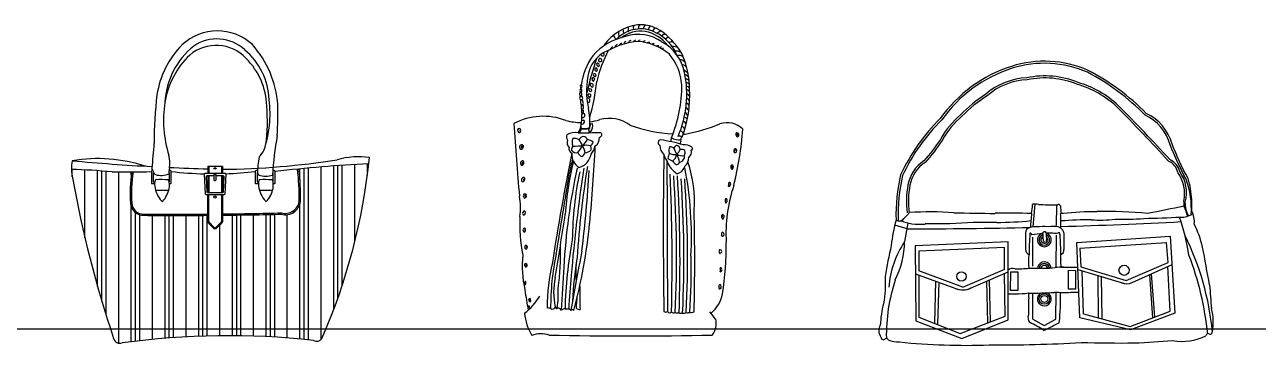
# Model space of a CAD drawing. Header units: inches. Extents: x 8.4 to 50.9, y 14.4 to 39.2.
# Drawn here: x 10.733 to 12.05, y 27.551 to 27.894 of the extents above; entities that cross this region are included whole.
import ezdxf

# ---------------------------------------------------------------- set-up
doc = ezdxf.new("R2010")
doc.units = ezdxf.units.IN
doc.header["$MEASUREMENT"] = 0
for name, color, linetype in [('02', 2, 'Continuous'), ('1', 1, 'Continuous'), ('8', 8, 'Continuous')]:
    doc.layers.add(name, color=color, linetype=linetype)

msp = doc.modelspace()

# ---------------------------------------------------------------- hatches: boundary and pattern name
at = {"layer": '8'}
h = msp.add_hatch(dxfattribs=at)
h.set_pattern_fill('PLASTI', color=256, scale=0.144, angle=90, style=0)
h.set_pattern_definition([(90, (9.056032, 26.88985), (-0.036, 2e-18), []), (90, (9.051532, 26.88985), (-0.036, 2e-18), []), (90, (9.047032, 26.88985), (-0.036, 2e-18), []), (90, (9.033532, 26.88985), (-0.036, 2e-18), [])])
h.paths.add_polyline_path([(10.9346, 27.6765), (10.9295, 27.682, -0.243394), (10.9287, 27.6835), (10.9287, 27.6902, -0.003623), (10.8605, 27.6902, -0.411819), (10.8462, 27.703, -0.056813), (10.8475, 27.7366, -0.003518), (10.8265, 27.7365, 0.018349), (10.7832, 27.7392, 0.05192), (10.7843, 27.7301, 0.036479), (10.8282, 27.5588, 0.434213), (10.8372, 27.554, -0.061387), (11.0415, 27.5566, 0.370017), (11.0505, 27.5588, 0.074987), (11.1006, 27.7453, 0.013184), (11.026, 27.7397, -0.032579), (11.0277, 27.7049, -0.449522), (11.0072, 27.6914, -0.003393), (10.9444, 27.6903), (10.9444, 27.6835, -0.243394), (10.9436, 27.682), (10.9382, 27.6765, -0.441448)])

# ---------------------------------------------------------------- linework, layer by layer
at = {"layer": '02'}
for p, q in [((10.9287, 27.7426), (10.9287, 27.7351)), ((10.9287, 27.7426), (10.9444, 27.7426)), ((10.9287, 27.7326), (10.9287, 27.7141)), ((10.9299, 27.7426), (10.9299, 27.7351)), ((10.9299, 27.7326), (10.9299, 27.7141)), ((10.9353, 27.7337), (10.9353, 27.7278)), ((10.9353, 27.7337), (10.9373, 27.7337)), ((10.9373, 27.7337), (10.9373, 27.7278)), ((10.9432, 27.7426), (10.9432, 27.7351)), ((10.9432, 27.7326), (10.9432, 27.7141)), ((10.9444, 27.7426), (10.9444, 27.7351)), ((10.9444, 27.7326), (10.9444, 27.7141)), ((10.8728, 27.7172), (10.8872, 27.7172)), ((10.9836, 27.7172), (10.998, 27.7172)), ((11.8095, 27.6778), (11.8116, 27.7021)), ((11.8346, 27.6794), (11.8348, 27.7012)), ((11.675, 27.6757), (11.6618, 27.6798)), ((11.6725, 27.6621), (11.6763, 27.682)), ((11.8014, 27.6714), (11.8014, 27.6537)), ((11.8092, 27.6358), (11.8092, 27.6668)), ((11.8342, 27.6347), (11.8346, 27.6691)), ((11.8424, 27.6714), (11.8424, 27.6537)), ((11.8563, 27.6613), (11.956, 27.6681)), ((11.956, 27.6681), (11.9608, 27.5858)), ((11.7829, 27.6619), (11.6838, 27.6577)), ((11.6838, 27.6577), (11.6843, 27.5777)), ((11.7789, 27.6558), (11.6877, 27.6519)), ((11.6877, 27.6519), (11.6877, 27.6308)), ((11.7791, 27.6328), (11.7789, 27.6558)), ((11.7829, 27.5788), (11.7829, 27.6619)), ((11.8593, 27.5809), (11.8563, 27.6613)), ((11.8595, 27.655), (11.9521, 27.6613)), ((11.8595, 27.655), (11.8605, 27.6352)), ((11.9536, 27.6398), (11.9521, 27.6613)), ((11.9088, 27.6205), (11.9536, 27.6398)), ((11.684, 27.6278), (11.7301, 27.6111)), ((11.6877, 27.6264), (11.6876, 27.5816)), ((11.7347, 27.6135), (11.6877, 27.6308)), ((11.7347, 27.6135), (11.7794, 27.6329)), ((11.7401, 27.6114), (11.7829, 27.63)), ((11.7796, 27.5826), (11.7792, 27.6284)), ((11.7855, 27.6099), (11.7857, 27.63)), ((11.7857, 27.63), (11.7931, 27.6299)), ((11.7931, 27.6299), (11.7931, 27.6099)), ((11.8473, 27.6114), (11.8475, 27.6315)), ((11.8475, 27.6315), (11.8549, 27.6313)), ((11.8549, 27.6313), (11.8549, 27.6114)), ((11.9074, 27.6172), (11.8577, 27.6321)), ((11.8605, 27.6352), (11.9088, 27.6205)), ((11.8634, 27.5851), (11.8618, 27.6309)), ((11.8795, 27.5807), (11.879, 27.6257)), ((11.8833, 27.5797), (11.8826, 27.6246)), ((11.9578, 27.6374), (11.9149, 27.6181)), ((11.9372, 27.5808), (11.9343, 27.6268)), ((11.9396, 27.5817), (11.936, 27.6276)), ((11.9559, 27.5879), (11.9535, 27.6355)), ((11.7047, 27.5749), (11.7058, 27.6199)), ((11.7089, 27.6188), (11.7076, 27.5737)), ((11.7611, 27.5755), (11.7602, 27.6201)), ((11.7641, 27.5766), (11.763, 27.6213)), ((11.7931, 27.6099), (11.7855, 27.6099)), ((11.8092, 27.5792), (11.8092, 27.6072)), ((11.8337, 27.5794), (11.834, 27.6081)), ((11.8549, 27.6114), (11.8473, 27.6114)), ((11.8634, 27.5851), (11.9132, 27.5716)), ((11.9132, 27.5716), (11.9559, 27.5879)), ((11.9608, 27.5858), (11.9135, 27.5679)), ((11.6843, 27.5777), (11.7335, 27.5587)), ((11.6876, 27.5816), (11.7318, 27.5642)), ((11.7318, 27.5642), (11.7796, 27.5826)), ((11.7335, 27.5587), (11.7829, 27.5788)), ((11.8092, 27.5792), (11.8215, 27.5727)), ((11.8215, 27.5727), (11.8337, 27.5794)), ((11.9135, 27.5679), (11.8593, 27.5809))]:
    msp.add_line(p, q, dxfattribs=at)
for points in [[(11.9788, 27.7069, 0.068173), (11.9749, 27.7295, -0.031551), (11.958, 27.7661, 0.216479), (11.9303, 27.799, 0.079365), (11.8685, 27.8449, 0.182991), (11.7864, 27.8492, 0.163754), (11.7105, 27.7935, 0.089056), (11.6682, 27.7335, 0.068359), (11.6633, 27.6852, 0.044541), (11.6582, 27.658, 0.014002), (11.6516, 27.625, -0.056679), (11.6499, 27.5959, 0.048722), (11.6464, 27.573, 0.312246), (11.6472, 27.5602, 0.837483), (11.652, 27.5588, -0.542354), (11.6548, 27.5572, 0.099172), (11.667, 27.555, 0.034733), (11.7626, 27.5519, 0.017649), (11.8609, 27.5545, 0.009991), (11.9177, 27.554, 0.014403), (11.9586, 27.5566, 0.166251), (11.994, 27.5617)], [(11.9783, 27.6909, 0.103636), (11.9729, 27.7287, -0.031473), (11.9559, 27.7654, 0.219036), (11.9291, 27.7972, 0.079694), (11.8675, 27.8429, 0.182834), (11.7871, 27.8471, 0.164099), (11.7121, 27.7921, 0.089029), (11.6703, 27.7328, 0.068537), (11.6655, 27.6849, 0.001135), (11.6653, 27.6842)], [(11.9756, 27.6895, -0.118241), (11.972, 27.7041, 0.220962), (11.9661, 27.7369, 0.227358), (11.9557, 27.7495, 0.009153), (11.9004, 27.8076, 0.115156), (11.8575, 27.832, 0.151955), (11.803, 27.837, 0.168278), (11.7591, 27.8195, 0.05632), (11.7321, 27.7975, 0.088845), (11.7107, 27.7713, -0.040291), (11.6929, 27.7484, 0.201809), (11.676, 27.7227, 0.082039), (11.6752, 27.6928)], [(11.9706, 27.6998, 0.120456), (11.9705, 27.7052, 0.203733), (11.964, 27.736, 0.240075), (11.9544, 27.7478, 0.009198), (11.8989, 27.8061, 0.115311), (11.8568, 27.8299, 0.152796), (11.8033, 27.8348, 0.169488), (11.7604, 27.8178, 0.056728), (11.7336, 27.7959, 0.089309), (11.7125, 27.7702, -0.04076), (11.6943, 27.7467, 0.203657), (11.6781, 27.7223, 0.082063), (11.6773, 27.6931, 0.082063)], [(10.8475, 27.7366, 0.056813), (10.8462, 27.703, 0.411819), (10.8605, 27.6902, 0.003623), (10.9287, 27.6902, 0.003623)], [(10.8489, 27.7364, 0.05683), (10.8476, 27.7031, 0.413071), (10.8605, 27.6916, 0.003625), (10.9287, 27.6916, 0.003625)], [(10.8704, 27.7379), (10.8694, 27.7379, 0.414214), (10.8685, 27.7369), (10.8685, 27.7249, 0.414214), (10.8694, 27.724), (10.8718, 27.724)], [(10.8876, 27.724), (10.8887, 27.724, 0.414214), (10.8897, 27.7249), (10.8897, 27.7369, 0.414214), (10.8887, 27.7379), (10.8873, 27.7379)], [(10.9373, 27.7326), (10.9448, 27.7326, -0.427634), (10.9458, 27.7316), (10.945, 27.715, -0.400919), (10.9441, 27.7141), (10.929, 27.7141, -0.400919), (10.928, 27.715), (10.9273, 27.7316, -0.427634), (10.9282, 27.7326), (10.9353, 27.7326)], [(10.9444, 27.6903, 0.003393), (11.0072, 27.6914, 0.449522), (11.0277, 27.7049, 0.032579), (11.026, 27.7397, 0.032579)], [(10.9444, 27.6917, 0.003405), (11.0073, 27.6928, 0.45179), (11.0262, 27.705, 0.032491), (11.0245, 27.7396, 0.032491)], [(10.9818, 27.7379), (10.9802, 27.7379, 0.414214), (10.9793, 27.7369), (10.9793, 27.7249, 0.414214), (10.9802, 27.724), (10.9827, 27.724)], [(10.9984, 27.724), (10.9996, 27.724, 0.414214), (11.0005, 27.7249), (11.0005, 27.7369, 0.414214), (10.9996, 27.7379), (10.9981, 27.7379)], [(10.9444, 27.7122), (10.9444, 27.6835, -0.235563), (10.9436, 27.682), (10.9381, 27.6764, -0.40879), (10.9347, 27.6764), (10.9295, 27.682, -0.235563), (10.9287, 27.6835), (10.9287, 27.7122)], [(10.9432, 27.7122), (10.9432, 27.6835, -0.262296), (10.9429, 27.6829), (10.9373, 27.6773, -0.402118), (10.9356, 27.6772), (10.9303, 27.6829, -0.266863), (10.9299, 27.6835), (10.9299, 27.7122)]]:
    msp.add_lwpolyline(points, format="xyb", dxfattribs=at)
for points in [[(10.8711, 27.736), (10.8704, 27.736), (10.8704, 27.7259), (10.872, 27.7259)], [(10.8874, 27.7259), (10.8878, 27.7259), (10.8878, 27.736), (10.8871, 27.736)], [(10.9818, 27.736), (10.9812, 27.736), (10.9812, 27.7259), (10.9829, 27.7259)], [(10.9982, 27.7259), (10.9986, 27.7259), (10.9986, 27.736), (10.9979, 27.736)]]:
    msp.add_lwpolyline(points, dxfattribs=at)
msp.add_lwpolyline([(10.9252, 27.7342, -0.414214), (10.9262, 27.7351), (10.9469, 27.7351, -0.414214), (10.9478, 27.7342), (10.9469, 27.7131, -0.414214), (10.9459, 27.7122), (10.9271, 27.7122, -0.414214), (10.9262, 27.7131)], format="xyb", close=True, dxfattribs=at)
for centre, radius in [((10.9363, 27.7097), 0.00125), ((11.733, 27.625), 0.005), ((11.9066, 27.6315), 0.00542), ((11.8215, 27.6009), 0.00559), ((11.8215, 27.6009), 0.00365)]:
    msp.add_circle(centre, radius, dxfattribs=at)
for centre, radius, start, end in [((11.3963, 27.8384), 0.056, 99.3276, 142.7952), ((11.3906, 27.8541), 0.0351, 62.1517, 136.6754), ((11.3798, 27.8885), 0.00797, 178.1634, 213.1722), ((11.388, 27.8886), 0.0108, 166.3889, 194.9812), ((11.3915, 27.8902), 0.00865, 162.5906, 192.6798), ((11.3897, 27.852), 0.0417, 53.618, 93.4), ((11.3921, 27.8902), 0.0039, 114.5515, 195.9052), ((11.3994, 27.8891), 0.00579, 133.674, 180.9342), ((11.4063, 27.8856), 0.0083, 128.6701, 161.4263), ((11.4082, 27.8849), 0.00512, 101.4475, 158.4534), ((10.9389, 27.8323), 0.0548, 47.0001, 133.5612), ((10.9384, 27.8349), 0.0436, 46.8045, 124.5468), ((11.3881, 27.8174), 0.065, 102.0009, 138.3525), ((11.3924, 27.8063), 0.0696, 93.9786, 119.0805), ((11.3674, 27.8829), 0.00548, 183.7173, 242.2876), ((11.3717, 27.8842), 0.00478, 153.5342, 221.7401), ((11.3908, 27.853), 0.0338, 82.1626, 127.5471), ((11.3759, 27.8732), 0.00292, 109.3303, 180.2879), ((11.3885, 27.8409), 0.0424, 54.067, 109.0933), ((11.3804, 27.874), 0.00271, 95.3062, 172.3987), ((11.3861, 27.8739), 0.00336, 104.5383, 155.1814), ((11.3823, 27.8133), 0.0627, 51.3753, 85.2232), ((11.3906, 27.874), 0.00332, 98.8269, 147.8119), ((11.396, 27.8721), 0.00425, 95.0129, 134.8121), ((11.3879, 27.8479), 0.0394, 36.5843, 79.0194), ((11.3872, 27.8442), 0.0454, 22.5895, 64.0888), ((11.4144, 27.8778), 0.0092, 101.2389, 136.074), ((11.4165, 27.8798), 0.0036, 76.3384, 153.2227), ((11.391, 27.8333), 0.0475, 11.4841, 61.8144), ((11.3694, 27.8259), 0.0748, 27.267, 52.9483), ((11.4206, 27.8768), 0.00334, 84.9479, 158.0509), ((11.4243, 27.8706), 0.00485, 75.6832, 130.2056), ((10.97, 27.8041), 0.0967, 135.4081, 171.1611), ((10.9649, 27.8068), 0.082, 128.6703, 177.2686), ((10.9376, 27.8282), 0.0434, 42.6484, 130.5626), ((10.9215, 27.8109), 0.0727, 2.1531, 50.0842), ((10.8955, 27.8002), 0.1083, 4.3236, 41.7872), ((11.3698, 27.8329), 0.0361, 108.1868, 163.1615), ((11.4919, 27.7969), 0.1524, 152.8749, 166.3192), ((11.3502, 27.862), 0.00163, 271.0758, 6.5039), ((11.3509, 27.8621), 0.000954, 359.8276, 108.1642), ((11.3666, 27.8634), 0.00916, 130.6918, 157.4359), ((11.3666, 27.8694), 0.00328, 105.9229, 176.0758), ((11.3706, 27.8714), 0.00238, 92.8615, 175.8376), ((11.4004, 27.8667), 0.00801, 89.3432, 111.269), ((11.4049, 27.8694), 0.00401, 84.5439, 125.6763), ((11.409, 27.8683), 0.00284, 69.5679, 122.9082), ((11.4128, 27.8638), 0.00587, 89.3493, 112.0772), ((11.4148, 27.8629), 0.00545, 86.9513, 109.7414), ((11.3778, 27.8257), 0.0569, 3.9446, 40.0385), ((11.4252, 27.8566), 0.0137, 68.1087, 93.3681), ((11.4288, 27.8566), 0.0089, 56.8559, 99.5478), ((10.9703, 27.7972), 0.0884, 133.5929, 171.2589), ((10.918, 27.8051), 0.0736, 1.4088, 45.541), ((11.3993, 27.8186), 0.073, 144.9279, 171.5689), ((11.7756, 27.7163), 0.4546, 161.8955, 166.7883), ((11.3452, 27.8515), 0.00148, 121.1629, 187.6791), ((11.347, 27.8522), 0.00343, 195.2995, 241.2159), ((11.3443, 27.8504), 0.00237, 12.7194, 88.0406), ((11.3445, 27.8512), 0.00217, 294.0074, 352.8879), ((11.3483, 27.8554), 0.00272, 126.1944, 170.5468), ((11.3473, 27.856), 0.00175, 184.1625, 293.0221), ((11.3469, 27.8553), 0.00236, 7.9566, 95.5109), ((11.3481, 27.8555), 0.00115, 266.6059, 3.3453), ((11.3499, 27.8615), 0.00125, 182.9443, 286.0268), ((11.4309, 27.851), 0.00992, 58.0491, 97.0896), ((11.4304, 27.8457), 0.0111, 43.3142, 79.533), ((11.4337, 27.8428), 0.00816, 38.3459, 79.3066), ((11.3537, 27.8254), 0.0892, 359.8584, 22.939), ((11.4206, 27.8234), 0.0877, 166.8087, 192.3418), ((11.3417, 27.835), 0.00303, 133.2518, 179.0999), ((11.3396, 27.8351), 0.00215, 20.5224, 90.5064), ((11.342, 27.84), 0.00192, 124.6745, 178.3985), ((11.3429, 27.8412), 0.00307, 200.3472, 251.6438), ((11.3372, 27.8366), 0.00453, 314.9232, 350.7375), ((11.3402, 27.838), 0.00372, 38.6049, 79.5109), ((11.3429, 27.8463), 0.00123, 84.0699, 191.0865), ((11.3432, 27.8457), 0.00155, 169.1921, 272.3836), ((11.3406, 27.8403), 0.00246, 302.3092, 358.9332), ((11.3419, 27.8448), 0.00287, 17.876, 67.9308), ((11.3424, 27.8464), 0.00241, 292.0169, 342.9134), ((11.3246, 27.8197), 0.1153, 336.9173, 11.5564), ((11.4286, 27.8294), 0.0177, 43.9604, 61.8035), ((11.4323, 27.8293), 0.0126, 38.6114, 63.2729), ((11.4363, 27.828), 0.00842, 42.7623, 73.7407), ((11.3288, 27.8233), 0.00294, 157.8539, 198.052), ((11.3267, 27.8252), 0.00289, 255.3416, 293.4483), ((11.3273, 27.8227), 0.0021, 73.3021, 124.8632), ((11.3286, 27.8277), 0.00239, 147.9674, 200.2102), ((11.327, 27.8287), 0.00189, 250.3577, 295.3621), ((11.3993, 27.8186), 0.073, 177.1202, 178.0442), ((11.3275, 27.8281), 0.00125, 70.1969, 134.8399), ((11.3993, 27.8186), 0.073, 173.5543, 175.2653), ((11.3264, 27.8282), 0.00187, 320.0895, 36.3275), ((11.3198, 27.8236), 0.00812, 352.3313, 7.6687), ((11.337, 27.824), 0.00149, 119.2578, 178.7715), ((11.3375, 27.8243), 0.00204, 188.9285, 272.5406), ((11.1235, 27.8564), 0.2216, 343.8046, 353.9109), ((11.3364, 27.8228), 0.00251, 29.4459, 93.8091), ((11.339, 27.8294), 0.00226, 129.1386, 183.9682), ((11.3407, 27.8311), 0.0043, 205.8349, 247.5836), ((11.3373, 27.828), 0.00316, 29.405, 83.9587), ((11.3368, 27.8239), 0.00181, 295.8614, 2.794), ((11.3412, 27.8359), 0.0027, 198.3201, 251.7292), ((11.3381, 27.8289), 0.00203, 296.8922, 17.4054), ((11.2898, 27.8289), 0.1449, 337.3214, 0.2638), ((11.317, 27.8184), 0.1261, 339.1683, 3.0725), ((11.4368, 27.8237), 0.00859, 45.4583, 73.5019), ((11.4378, 27.8222), 0.00619, 35.0457, 73.9106), ((11.4371, 27.8177), 0.00725, 34.6113, 68.2007), ((11.3518, 27.7642), 0.4805, 173.4545, 179.689), ((11.0005, 27.7912), 0.1191, 170.5953, 198.0466), ((10.874, 27.7985), 0.1211, 341.4355, 7.1435), ((11.3337, 27.8201), 0.00815, 175.1691, 194.1097), ((11.327, 27.8185), 0.00266, 76.164, 123.3844), ((11.3281, 27.8153), 0.00253, 153.7796, 215.7558), ((11.3263, 27.8226), 0.00451, 263.5636, 291.6127), ((11.3275, 27.8153), 0.00195, 73.89, 146.3508), ((11.3269, 27.8164), 0.00275, 251.8614, 307.5776), ((11.3993, 27.8186), 0.073, 180.4424, 181.3255), ((11.328, 27.8111), 0.00203, 69.5422, 146.1298), ((11.353, 27.8135), 0.0266, 182.6696, 190.833), ((11.2414, 27.7989), 0.0867, 9.2752, 9.8285), ((11.3274, 27.8113), 0.00289, 257.8025, 318.0245), ((11.321, 27.819), 0.00703, 354.6947, 17.3336), ((11.3259, 27.8153), 0.00291, 339.8525, 42.2478), ((11.272, 27.7985), 0.0586, 10.7136, 14.3649), ((11.333, 27.8117), 0.00401, 32.5344, 85.1269), ((11.3358, 27.8153), 0.00454, 244.467, 268.3362), ((11.3382, 27.8167), 0.00437, 132.6113, 159.9631), ((11.3384, 27.8211), 0.00517, 214.4489, 253.5431), ((11.3353, 27.8169), 0.00295, 40.9373, 91.1741), ((11.3339, 27.8128), 0.00265, 310.2105, 24.4633), ((11.3327, 27.8186), 0.00491, 330.2654, 3.5291), ((11.436, 27.8041), 0.00699, 21.4184, 60.4743), ((11.4354, 27.8085), 0.00814, 23.0902, 57.5795), ((11.4368, 27.8134), 0.0072, 28.8759, 64.5673), ((10.8002, 27.7911), 0.1921, 352.3814, 4.7088), ((10.6363, 27.8), 0.3673, 356.1423, 1.3096), ((11.2866, 27.7283), 0.0676, 68.9903, 117.626), ((11.3434, 27.8052), 0.0163, 174.2349, 185.7651), ((11.3287, 27.8048), 0.00267, 71.9699, 126.9388), ((11.3274, 27.8083), 0.00468, 266.6461, 299.7132), ((11.331, 27.7963), 0.00356, 144.2423, 212.5097), ((11.3296, 27.8006), 0.00212, 137.9347, 224.3337), ((11.2414, 27.7989), 0.0867, 5.5117, 6.3274), ((11.2414, 27.7989), 0.0867, 2.0949, 3.1373), ((11.3291, 27.7993), 0.00292, 80.8247, 111.8223), ((11.3282, 27.7976), 0.00322, 265.3662, 332.218), ((11.3279, 27.8017), 0.00252, 274.4317, 320.0057), ((11.2414, 27.7989), 0.0867, 359.6942, 0.1735), ((11.3297, 27.7943), 0.00445, 77.5391, 110.9001), ((11.3127, 27.8049), 0.017, 357.8165, 8.2141), ((11.3209, 27.8002), 0.00892, 359.2631, 13.428), ((11.3255, 27.7964), 0.00557, 357.2127, 23.2488), ((11.2656, 27.7905), 0.0708, 354.4331, 11.5213), ((11.434, 27.7936), 0.00753, 19.6671, 56.6287), ((11.4349, 27.7981), 0.00811, 28.9139, 60.245), ((13.9341, 27.9554), 2.684, 183.5719, 185.233), ((11.2614, 27.7808), 0.0021, 94.1449, 236.9898), ((11.2605, 27.7808), 0.00221, 341.7268, 69.5935), ((11.3274, 27.8553), 0.066, 255.4856, 270.1399), ((11.2972, 27.7942), 0.0312, 329.4608, 342.4656), ((11.3284, 27.7842), 0.00157, 155.5546, 235.8663), ((11.2414, 27.7989), 0.0867, 350.6626, 357.0579), ((11.3275, 27.7912), 0.00366, 268.0413, 332.2647), ((11.3048, 28.2473), 0.4656, 272.776, 273.8277), ((11.329, 27.8159), 0.033, 267.395, 282.3919), ((11.331, 27.7859), 0.00599, 97.7621, 123.6172), ((11.3281, 27.7902), 0.00268, 345.1143, 38.284), ((11.328, 27.7873), 0.00912, 322.5245, 356.2366), ((11.3367, 27.7854), 0.00139, 70.8406, 104.3146), ((11.3274, 27.8553), 0.066, 277.8452, 287.4124), ((11.3388, 27.7761), 0.0116, 87.0668, 102.0251), ((11.3285, 27.7859), 0.0111, 325.6699, 9.2516), ((11.3572, 27.7566), 0.0371, 53.3092, 105.6669), ((11.4366, 27.9518), 0.1751, 250.8925, 266.2152), ((11.4294, 27.7775), 0.00959, 29.2097, 56.56), ((11.4339, 27.7857), 0.00545, 14.6768, 65.1702), ((11.4341, 27.7875), 0.00827, 39.6725, 67.6927), ((11.3912, 28.0035), 0.2316, 281.6842, 291.2978), ((11.4831, 27.7653), 0.0237, 45.4706, 109.0355), ((11.4835, 27.6961), 0.4873, 170.6514, 175.644), ((11.2613, 27.7797), 0.0013, 213.7414, 17.1473), ((11.2626, 27.7809), 0.000826, 95.6559, 271.7311), ((11.3175, 27.7738), 0.00609, 156.3184, 215.3442), ((11.3216, 27.7564), 0.0221, 83.4819, 115.893), ((11.319, 27.7678), 0.00693, 158.7894, 226.6804), ((11.3278, 27.7681), 0.0103, 157.2666, 202.7334), ((11.3199, 27.7605), 0.0117, 63.2563, 98.0153), ((11.3292, 28.1284), 0.3501, 269.1637, 273.0037), ((11.3301, 27.7692), 0.00523, 94.2929, 160.4704), ((11.2713, 27.7376), 0.0633, 25.168, 31.7591), ((11.3307, 27.7786), 0.00489, 133.0709, 183.4329), ((11.314, 27.7815), 0.0225, 310.7427, 332.1756), ((11.3278, 27.7678), 0.00689, 28.4555, 73.8235), ((11.3332, 27.7614), 0.00964, 45.6061, 86.39), ((11.3366, 27.781), 0.00159, 151.0235, 306.4295), ((11.3349, 27.7794), 0.00109, 289.2715, 7.9052), ((11.3371, 27.7724), 0.00959, 301.5715, 6.4723), ((11.3463, 27.7763), 0.00281, 277.517, 64.1039), ((11.4124, 27.7678), 0.00308, 99.9604, 245.4157), ((11.3784, 27.5627), 0.2108, 74.0984, 80.8648), ((11.4292, 27.7702), 0.00638, 153.8677, 193.6222), ((11.4319, 27.7867), 0.0161, 238.4321, 276.5424), ((11.432, 27.7707), 0.00406, 46.0134, 110.0672), ((11.4248, 27.77), 0.00896, 335.6116, 4.7978), ((11.4216, 27.7658), 0.0189, 38.8897, 52.5412), ((11.4357, 27.7716), 0.00216, 112.8012, 202.3265), ((11.4366, 27.9518), 0.1751, 269.7894, 270.489), ((11.1648, 27.8048), 0.3356, 345.7171, 356.1446), ((11.4935, 27.7772), 0.00113, 55.3787, 193.8573), ((11.4953, 27.7764), 0.00297, 170.1994, 233.0019), ((11.4936, 27.7763), 0.000722, 57.7824, 196.9809), ((11.4936, 27.7764), 0.000691, 205.4519, 49.3114), ((11.4939, 27.7755), 0.00149, 256.1451, 346.9138), ((11.4934, 27.776), 0.00221, 335.4868, 68.57), ((13.6956, 27.5146), 2.8356, 174.8966, 175.4359), ((10.9594, 27.7754), 0.0333, 316.4808, 332.4272), ((11.2638, 27.763), 0.00256, 97.8508, 213.5033), ((11.2632, 27.7629), 0.00203, 220.0149, 338.8938), ((11.2642, 27.7631), 0.00114, 101.9514, 219.9674), ((11.2637, 27.7636), 0.00197, 313.2393, 99.0617), ((11.2636, 27.7633), 0.000982, 255.8617, 66.057), ((13.6735, 27.2749), 2.4049, 168.447, 171.2756), ((11.3196, 27.7615), 0.00549, 167.0701, 245.1966), ((11.3219, 27.7606), 0.005, 136.0758, 193.1081), ((11.3223, 27.7639), 0.00685, 220.1679, 282.6518), ((11.3328, 27.7548), 0.0156, 173.7091, 240.9069), ((11.297, 28.3507), 0.587, 272.0784, 273.0887), ((11.2899, 27.785), 0.0438, 320.6417, 332.1736), ((11.3308, 27.7602), 0.00769, 203.2026, 248.6653), ((11.3236, 27.7603), 0.00844, 301.3661, 335.189), ((11.3329, 27.7459), 0.0191, 76.9778, 103.0222), ((11.3167, 27.7561), 0.0146, 2.4784, 35.3007), ((11.3295, 27.7684), 0.0118, 278.5378, 314.553), ((9.7517, 27.8371), 1.5922, 354.4051, 357.3768), ((11.3324, 27.7709), 0.00796, 307.1422, 341.3563), ((11.326, 27.7607), 0.0119, 356.4664, 18.6253), ((11.3252, 27.7672), 0.0172, 317.4877, 349.9907), ((11.4241, 27.7647), 0.013, 178.5406, 228.3045), ((11.4454, 27.7477), 0.0259, 160.0236, 172.432), ((11.4348, 27.759), 0.014, 162.3581, 190.0072), ((11.427, 27.7688), 0.0137, 244.0049, 278.8713), ((11.4223, 27.757), 0.00626, 52.6888, 97.9825), ((11.433, 27.7579), 0.00799, 118.8086, 148.9804), ((11.4491, 27.7683), 0.0238, 195.4372, 213.0551), ((11.4279, 27.7599), 0.00512, 7.3526, 76.5081), ((11.4172, 27.7683), 0.0176, 312.6698, 333.9345), ((11.4335, 27.7523), 0.00829, 58.3031, 93.6475), ((11.4378, 27.7533), 0.0123, 50.4569, 97.6782), ((11.4298, 27.7575), 0.00832, 335.2882, 12.8079), ((11.4381, 27.7578), 0.00691, 303.8646, 18.5882), ((11.4447, 27.7615), 0.00149, 268.3678, 54.7327), ((11.4906, 27.7598), 0.001, 235.2975, 85.951), ((11.4925, 27.7591), 0.00247, 137.5933, 229.7173), ((11.4918, 27.7601), 0.00127, 9.6183, 148.4919), ((11.4913, 27.7593), 0.00207, 260.9843, 30.3095), ((10.8276, 27.7399), 0.0444, 168.995, 192.772), ((10.8113, 27.5859), 0.1648, 72.0363, 99.5421), ((10.9951, 30.0819), 2.343, 264.8314, 266.921), ((10.8489, 27.7461), 0.0392, 352.1974, 12.048), ((10.9365, 28.5778), 0.8385, 270.5415, 278.9485), ((11.0719, 27.7353), 0.0901, 168.984, 180.2537), ((11.169, 26.3269), 1.42, 92.7616, 96.8154), ((10.4571, 27.8182), 0.6476, 336.3815, 354.1219), ((11.0897, 27.6693), 0.0834, 81.9555, 105.8394), ((11.2648, 27.7459), 0.00249, 109.2192, 212.6992), ((11.264, 27.7448), 0.00125, 190.5446, 334.0763), ((11.2646, 27.7471), 0.0013, 4.2935, 114.991), ((11.2658, 27.7457), 0.00153, 114.1537, 222.049), ((11.2627, 27.7463), 0.00261, 319.721, 16.4817), ((11.2634, 27.7463), 0.00263, 310.1264, 20.6079), ((11.6176, 27.6728), 0.3079, 165.9161, 176.504), ((12.6515, 27.4646), 1.3639, 167.9143, 168.5408), ((11.3185, 27.7599), 0.0199, 289.7346, 347.4336), ((16.6559, 27.6755), 5.2411, 179.1311, 180.9598), ((11.4422, 27.7635), 0.0281, 197.7419, 214.4878), ((11.4445, 27.7574), 0.0273, 201.019, 236.6691), ((-261.5634, 26.7204), 272.9844, 0.181959, 0.215596), ((11.4357, 27.7739), 0.0279, 234.9285, 247.2111), ((11.4181, 27.7571), 0.0112, 307.6397, 350.9178), ((11.4364, 27.7551), 0.0134, 211.1087, 233.8127), ((11.4289, 27.7475), 0.00321, 261.3577, 352.8885), ((11.4058, 27.7421), 0.0268, 10.6862, 29.4358), ((11.4349, 27.765), 0.0112, 239.0886, 282.5049), ((11.4258, 27.7469), 0.0129, 286.9928, 342.9581), ((11.432, 27.7522), 0.00514, 271.3601, 332.6065), ((11.4324, 27.7528), 0.00508, 324.9858, 13.5701), ((11.4318, 27.7512), 0.0102, 307.8772, 5.2296), ((11.3201, 27.7055), 0.128, 355.5351, 18.9799), ((11.4893, 27.7418), 0.00251, 120.8153, 257.8202), ((11.487, 27.7415), 0.0027, 309.4208, 69.2147), ((10.7683, 27.148), 0.5914, 84.3511, 88.5558), ((11.9789, 27.9451), 1.2138, 190.2009, 198.5577), ((10.8339, 29.2281), 1.4916, 269.7167, 271.3292), ((10.8561, 27.7314), 0.0157, 12.9162, 34.306), ((10.8731, 27.7354), 0.00176, 196.2405, 264.5631), ((10.8788, 27.7548), 0.022, 254.3675, 292.4786), ((10.9033, 27.7364), 0.0162, 164.2429, 186.775), ((10.9951, 30.0819), 2.343, 267.3762, 268.3772), ((10.9354, 28.1456), 0.4112, 263.6215, 268.5914), ((10.9346, 28.1272), 0.3928, 271.9111, 276.5261), ((10.9842, 27.7353), 0.00242, 191.417, 249.3809), ((10.9904, 27.7538), 0.0219, 251.0745, 289.2524), ((11.2659, 27.7281), 0.00257, 86.0535, 206.0662), ((11.2649, 27.7287), 0.00233, 296.8597, 59.5574), ((-58.0525, 39.0725), 70.2877, 350.646436, 350.718002), ((11.9925, 27.5968), 0.6849, 167.8845, 176.8012), ((13.2791, 27.4545), 1.9701, 171.6522, 175.0082), ((11.6955, 27.6597), 0.3778, 168.2561, 179.3265), ((12.3791, 27.574), 1.0587, 170.8617, 176.1402), ((10.0072, 27.8161), 1.3309, 352.9131, 356.6419), ((9.3509, 27.6415), 2.0734, 358.5024, 2.5592), ((10.2444, 27.6458), 1.1847, 357.1242, 4.191), ((9.9072, 27.6417), 1.5255, 357.9064, 3.4058), ((11.0507, 27.6673), 0.3942, 356.9999, 10.7431), ((11.4872, 27.7418), 0.00107, 273.3369, 102.9372), ((10.8891, 27.7232), 0.0172, 165.3658, 186.7159), ((10.9008, 27.7253), 0.0291, 188.0321, 222.7881), ((10.8733, 27.7273), 0.00096, 91.1912, 165.3658), ((10.878, 27.5035), 0.2248, 87.8845, 91.1912), ((10.8583, 27.7251), 0.0299, 318.4498, 347.9575), ((10.8862, 27.7272), 0.00096, 10.0653, 87.8845), ((10.8544, 27.7216), 0.0333, 355.2357, 10.0653), ((10.9363, 27.7288), 0.00142, 224.7918, 315.2082), ((10.9999, 27.7232), 0.0172, 165.3658, 186.7159), ((11.0116, 27.7253), 0.0291, 188.0321, 222.7881), ((10.9841, 27.7273), 0.00096, 91.1912, 165.3658), ((10.9888, 27.5035), 0.2248, 87.8845, 91.1912), ((10.9691, 27.7251), 0.0299, 318.4498, 347.9575), ((10.997, 27.7272), 0.00096, 10.0653, 87.8845), ((10.9652, 27.7216), 0.0333, 355.2357, 10.0653), ((11.2649, 27.7274), 0.00136, 199.5642, 322.0293), ((11.2668, 27.7282), 0.00128, 124.2047, 204.4851), ((11.2657, 27.7285), 0.000835, 261.5224, 67.1674), ((10.1263, 27.6438), 1.3105, 357.4642, 3.7273), ((10.2738, 27.644), 1.167, 357.1683, 4.1778), ((11.6409, 27.671), 0.1592, 161.3019, 183.443), ((11.485, 27.7218), 0.00074, 141.9604, 358.763), ((11.4737, 27.7267), 0.0116, 337.273, 354.6314), ((11.4848, 27.7236), 0.00209, 298.1796, 75.7382), ((10.8802, 27.7061), 0.001, 216.5607, 298.9373), ((10.991, 27.7061), 0.001, 216.5607, 298.9373), ((11.2118, 27.6988), 0.0508, 348.9631, 13.4767), ((11.2676, 27.7109), 0.00228, 106.3149, 204.0976), ((11.267, 27.7101), 0.00147, 184.6945, 327.2561), ((11.2669, 27.7111), 0.00201, 13.4781, 89.2502), ((11.268, 27.711), 0.000948, 99.3042, 219.5516), ((11.2673, 27.7112), 0.000872, 268.9071, 49.9487), ((11.2669, 27.7109), 0.00211, 309.5151, 17.2835), ((11.485, 27.7054), 0.00428, 141.2327, 204.2048), ((11.4817, 27.7039), 0.000616, 212.5385, 32.3592), ((11.481, 27.706), 0.00211, 302.9976, 71.2644), ((12.1036, 27.701), 0.125, 177.2723, 182.8289), ((11.2672, 27.6925), 0.00252, 101.4194, 221.2816), ((11.266, 27.6919), 0.00135, 236.2919, 13.467), ((11.266, 27.6933), 0.00172, 320.488, 67.6075), ((1.1074, 29.2607), 10.3228, 350.87554, 351.25658), ((9.3136, 27.6413), 2.1348, 358.5437, 1.4563), ((11.4782, 27.6901), 0.000844, 20.5578, 173.6803), ((11.4779, 27.6888), 0.00198, 301.7912, 55.8686), ((11.648, 27.7132), 0.0355, 306.0591, 325.6068), ((11.7002, 27.3649), 0.329, 85.6571, 93.9906), ((11.7839, 30.0344), 2.3422, 268.5608, 269.6361), ((11.7855, 27.1934), 0.4992, 87.4339, 91.8862), ((12.2499, 27.6449), 0.4445, 173.9107, 175.8265), ((11.7162, 27.7072), 0.0929, 350.593, 356.7236), ((11.8116, 27.6769), 0.0252, 81.4321, 96.1321), ((11.8376, 28.1489), 0.4476, 267.1526, 269.7324), ((11.8368, 27.6996), 0.00211, 19.3103, 128.1931), ((11.8946, 27.7008), 0.0557, 180.5311, 189.0092), ((11.8395, 27.6613), 0.0308, 86.0447, 91.02), ((11.6191, 27.6797), 0.2202, 359.1413, 3.2275), ((11.8768, 27.3918), 0.3023, 89.8506, 96.6853), ((11.8899, 27.2978), 0.3965, 83.8984, 91.7827), ((11.8776, 27.6941), 1.53968358063139e-15, 266.4237, 269.9891), ((12.1837, 26.5453), 1.174, 100.455, 102.3743), ((11.9686, 27.7066), 0.0184, 264.1147, 308.4006), ((11.8629, 27.6542), 0.117, 17.3629, 22.9152), ((11.9578, 27.6834), 0.0239, 354.2703, 28.5718), ((11.4314, 27.6815), 0.1698, 177.444, 191.4584), ((10.7587, 27.7385), 0.5803, 345.0199, 354.3957), ((11.4805, 27.6889), 0.00343, 156.3917, 218.9548), ((11.4773, 27.6893), 0.000924, 260.3011, 83.764), ((11.4784, 27.6868), 0.000598, 186.5154, 34.5644), ((11.6667, 27.6899), 0.00581, 233.9312, 325.9085), ((11.6905, 27.7371), 0.0569, 247.704, 259.6478), ((11.6689, 33.4139), 5.7382, 270.06199, 271.3743), ((11.6881, 27.7434), 0.0628, 262.835, 275.5524), ((11.7133, 26.8946), 0.7866, 89.4507, 91.3912), ((11.7587, 27.2373), 0.4454, 88.4509, 94.8832), ((11.7707, 28.0284), 0.3458, 270.0053, 276.037), ((11.8118, 27.6559), 0.022, 85.505, 106.3474), ((11.8205, 27.614), 0.0642, 85.5324, 96.2566), ((11.8312, 27.6013), 0.0769, 85.8081, 94.1919), ((11.8536, 27.7008), 0.0283, 233.6509, 239.7113), ((11.8777, 27.1104), 0.5751, 90.5834, 93.8306), ((11.6689, 33.4139), 5.7382, 271.70171, 272.98398), ((11.8813, 27.8173), 0.1322, 265.8675, 276.8368), ((11.9039, 28.0122), 0.3262, 268.7945, 274.1789), ((11.9038, 28.9049), 1.2182, 271.1264, 272.9612), ((11.7456, 27.6134), 0.2327, 8.463, 18.7459), ((11.8744, 27.6286), 0.1193, 13.3875, 26.0692), ((11.2672, 27.6745), 0.00222, 104.5358, 241.6891), ((11.2667, 27.6731), 0.000759, 221.6449, 21.1706), ((11.2652, 27.6746), 0.00251, 330.3713, 55.9957), ((11.2677, 27.6748), 0.000774, 100.8694, 267.407), ((11.7507, 27.5814), 0.4408, 169.175, 178.8146), ((11.4738, 27.6704), 0.00368, 325.2781, 18.4478), ((11.4778, 27.6699), 0.00189, 240.0431, 52.5314), ((11.4781, 27.6714), 0.00082, 359.7808, 172.0551), ((11.8072, 27.6714), 0.00579, 105.7102, 179.8938), ((12.109, 27.6471), 0.3038, 175.587, 179.8424), ((11.8069, 27.6704), 0.000859, 70.1831, 175.587), ((11.8082, 27.6709), 0.00101, 160.0639, 261.9028), ((11.4499, 31.6087), 3.9551, 275.195, 275.3649), ((11.8215, 27.664), 0.00735, 104.9544, 74.6262), ((11.8215, 27.664), 0.00559, 103.9614, 70.6052), ((11.8215, 27.664), 0.00365, 109.9361, 50.7648), ((11.8218, 27.6707), 0.00208, 26.3561, 171.2712), ((11.8132, 27.6681), 0.00718, 344.1553, 23.7959), ((11.7541, 27.6458), 0.069, 13.9661, 17.1049), ((11.8282, 27.67), 0.00486, 160.545, 199.455), ((11.9121, 27.6585), 0.0886, 174.737, 178.363), ((11.8267, 27.7053), 0.0338, 264.8494, 273.6636), ((11.8196, 27.667), 0.0043, 354.737, 18.4368), ((11.8329, 27.7111), 0.0398, 264.1285, 274.8306), ((11.8369, 27.6703), 0.00133, 345.1011, 120.5721), ((11.8808, 27.6685), 0.0427, 178.055, 188.1378), ((11.8393, 27.6764), 3.271827608841704e-15, 179.9672, 181.6847), ((11.8347, 27.67), 0.00783, 10.8011, 54.6684), ((11.7094, 27.5385), 0.2928, 5.3849, 26.2922), ((11.2691, 27.6561), 0.00232, 103.583, 243.0831), ((11.2676, 27.6563), 0.00228, 280.6517, 66.0144), ((11.2691, 27.6561), 0.000629, 100.3547, 218.5007), ((11.2689, 27.6562), 0.000542, 245.0378, 73.8176), ((11.0223, 27.6491), 0.2828, 352.5748, 1.7256), ((13.6225, 27.1912), 2.3403, 168.6465, 170.2255), ((11.4753, 27.6526), 0.000951, 76.4316, 239.9319), ((11.4756, 27.6508), 0.0012, 131.5473, 270.9869), ((11.4753, 27.6516), 0.00195, 281.5453, 81.9292), ((11.1312, 27.6582), 0.3508, 351.4946, 0.5167), ((11.7566, 27.6053), 0.1015, 145.9877, 175.3382), ((11.5736, 27.6648), 0.0989, 333.8483, 358.4738), ((11.6725, 27.6621), 1.828374251999776e-15, 183.0128, 179.9605), ((11.809, 27.6546), 0.00764, 187.0828, 240.1238), ((11.8228, 27.6621), 0.00179, 166.4401, 224.8674), ((11.8223, 27.6628), 0.00218, 249.0954, 302.7078), ((12.2693, 27.6594), 0.4307, 179.5828, 181.494), ((11.8371, 27.6532), 0.00533, 287.7551, 4.889), ((9.5333, 27.1863), 2.5017, 9.8906, 10.8259), ((11.3701, 27.6356), 0.1059, 173.4021, 193.6685), ((11.2682, 27.6373), 0.0016, 96.5677, 235.3367), ((11.2673, 27.6368), 0.00219, 323.5024, 71.7819), ((11.2693, 27.637), 0.00102, 124.5485, 221.1891), ((11.2681, 27.6372), 0.000918, 296.5184, 49.2191), ((11.5319, 27.5875), 0.2412, 167.4997, 179.0692), ((11.5587, 27.5927), 0.2641, 167.7128, 180.441), ((11.6746, 27.5842), 0.357, 170.1629, 177.7153), ((10.8703, 27.6295), 0.5744, 355.7267, 1.7108), ((11.862, 27.6409), 0.0573, 172.9006, 187.0994), ((11.8215, 27.6331), 0.00735, 6.2734, 168.351), ((11.8215, 27.6331), 0.00559, 6.945, 167.6794), ((11.8533, 27.6462), 0.0146, 172.4791, 192.5896), ((11.9, 27.6412), 0.0611, 178.3292, 185.9962), ((11.6684, 27.5301), 0.3292, 5.8516, 20.9231), ((11.2683, 27.636), 0.000981, 183.5378, 326.999), ((14.2176, 27.4377), 2.9156, 176.1197, 177.0267), ((12.3795, 27.5259), 1.0676, 174.6218, 176.527), ((11.4375, 27.6287), 0.116, 175.7994, 184.1986), ((11.4763, 27.6335), 0.000983, 124.8504, 239.5587), ((11.4754, 27.6321), 0.00223, 275.9609, 82.5284), ((11.468, 27.6316), 0.00787, 347.3453, 7.6044), ((11.788, 27.6251), 0.00835, 75.8024, 127.8228), ((11.7934, 27.7302), 0.0971, 268.0338, 276.9961), ((11.8175, 29.202), 1.5682, 269.5496, 270.1339), ((11.8215, 27.6331), 0.00365, 9.5051, 165.1193), ((11.8241, 27.6874), 0.0537, 266.8867, 279.5574), ((11.8394, 27.5847), 0.0501, 86.4817, 97.3631), ((11.8496, 27.9327), 0.298, 268.0148, 271.4841), ((11.2687, 27.6179), 0.00211, 118.3954, 202.2657), ((11.2675, 27.617), 0.000785, 172.9527, 302.5404), ((11.268, 27.6179), 0.000652, 105.4861, 236.0759), ((11.2647, 27.6179), 0.00355, 335.3911, 33.0889), ((11.2672, 27.6181), 0.000834, 305.5463, 36.0157), ((11.3672, 27.6081), 0.0694, 166.9835, 193.0165), ((11.1729, 27.6082), 0.1299, 352.3662, 1.9307), ((11.6942, 27.6077), 0.3686, 178.9075, 182.8273), ((11.4764, 27.6143), 0.00234, 124.1672, 208.5561), ((11.4751, 27.6126), 0.000965, 146.753, 307.246), ((11.4742, 27.6139), 0.00252, 307.7502, 69.2063), ((11.8396, 27.5623), 0.1867, 161.6477, 181.0242), ((11.7345, 27.6284), 0.0179, 244.6484, 298.8991), ((11.9095, 27.6307), 0.0137, 245.583, 295.4729), ((14.3261, 27.7886), 2.3346, 184.2397, 184.8675), ((11.2297, 27.6353), 0.0618, 306.7898, 329.6359), ((11.8399, 27.6891), 0.5781, 187.8131, 189.9864), ((11.2724, 27.5999), 0.00137, 82.3091, 218.159), ((11.2729, 27.5997), 0.0017, 201.8454, 285.0637), ((11.2728, 27.5998), 0.000545, 110.1646, 256.7779), ((11.2685, 27.5986), 0.00489, 353.4557, 33.0472), ((11.2722, 27.5998), 0.000665, 311.6947, 55.2479), ((11.1622, 27.6093), 0.1609, 353.3942, 358.0733), ((11.4405, 27.6146), 0.0385, 311.1739, 347.6015), ((11.7869, 27.7712), 0.1648, 268.5958, 273.7976), ((11.7998, 27.6292), 0.0224, 265.0982, 282.5579), ((11.7979, 27.6068), 7.217266784209642e-16, 270.0006, 262.4054), ((11.8104, 27.9262), 0.319, 268.9576, 273.9656), ((11.7914, 27.6043), 0.0136, 350.9543, 12.5197), ((12.4273, 27.5878), 0.6226, 178.675, 180.3613), ((11.8048, 27.6022), 3.080870391599452e-15, 358.2452, 0.8952), ((11.8215, 27.6009), 0.00735, 118.7968, 65.1107), ((11.8298, 27.4937), 0.1143, 84.3508, 88.6189), ((11.6047, 27.6), 0.2341, 354.0455, 1.8977), ((11.873, 26.3414), 1.2665, 90.6636, 91.4479), ((11.3238, 27.5912), 0.0573, 185.4569, 210.7796), ((11.2719, 27.5929), 0.00104, 117.7617, 255.3421), ((11.2707, 27.5927), 0.00129, 317.9311, 55.1727), ((11.2907, 27.5804), 0.011, 69.3279, 90.0797), ((11.2964, 27.5936), 0.00341, 238.789, 340.4876), ((11.3012, 27.5924), 0.00158, 177.9548, 288.194), ((11.3025, 27.5873), 0.00375, 26.1886, 103.4058), ((11.3108, 27.5821), 0.00839, 95.6967, 125.7782), ((11.3116, 27.6058), 0.0154, 264.0989, 278.3367), ((11.3116, 27.5856), 0.00543, 32.7286, 65.8573), ((11.3177, 27.5874), 0.00196, 36.3687, 143.6313), ((11.3295, 27.6064), 0.0172, 244.5704, 258.3541), ((11.4178, 27.5907), 0.00376, 232.7953, 297.6856), ((11.4216, 27.5884), 0.0023, 207.1994, 330.5102), ((11.4264, 27.5902), 0.00405, 226.5032, 287.5049), ((11.4318, 27.6127), 0.0267, 260.9004, 269.5804), ((11.4339, 27.5939), 0.00819, 253.9339, 281.0439), ((11.4359, 27.598), 0.0122, 268.1599, 286.637), ((11.4404, 27.5955), 0.00925, 263.6474, 286.7326), ((11.4447, 27.5972), 0.0106, 261.3043, 286.8599), ((11.311, 27.4611), 0.1987, 36.5161, 39.3356), ((11.9496, 27.5762), 0.0523, 348.725, 15.9532), ((11.4511, 27.5747), 0.0202, 322.3131, 13.2657), ((11.8121, 27.5809), 0.00804, 158.6616, 220.6281), ((11.7642, 27.483), 0.1017, 56.0808, 65.7199), ((11.7174, 27.7956), 0.2506, 294.4201, 298.6746), ((11.8376, 27.5757), 3.879164336835462e-16, 90, 119.2767), ((10.8349, 27.5606), 0.00697, 195.1788, 289.0632), ((10.9501, 26.7265), 0.8352, 83.716, 97.7671), ((11.0448, 27.5629), 0.0071, 242.62, 323.8413), ((11.2844, 27.5379), 0.0259, 70.6074, 112.2543), ((11.38, 31.6819), 4.1205, 268.7892, 271.2108), ((11.9964, 27.5614), 0.00246, 61.9761, 172.8358), ((11.9983, 27.566), 0.00254, 253.4266, 359.3366), ((11.9177, 27.554), 2.742561377999664e-15, 90.0151, 85.9858)]:
    msp.add_arc(centre, radius, start, end, dxfattribs=at)
msp.add_ellipse((10.9363, 27.7402), major_axis=(-0.00127, 0), ratio=0.591836, dxfattribs=at)
at = {"layer": '1'}
msp.add_line((8.7087, 27.5691), (29.0349, 27.5691), dxfattribs=at)

doc.saveas('drawing.dxf')
